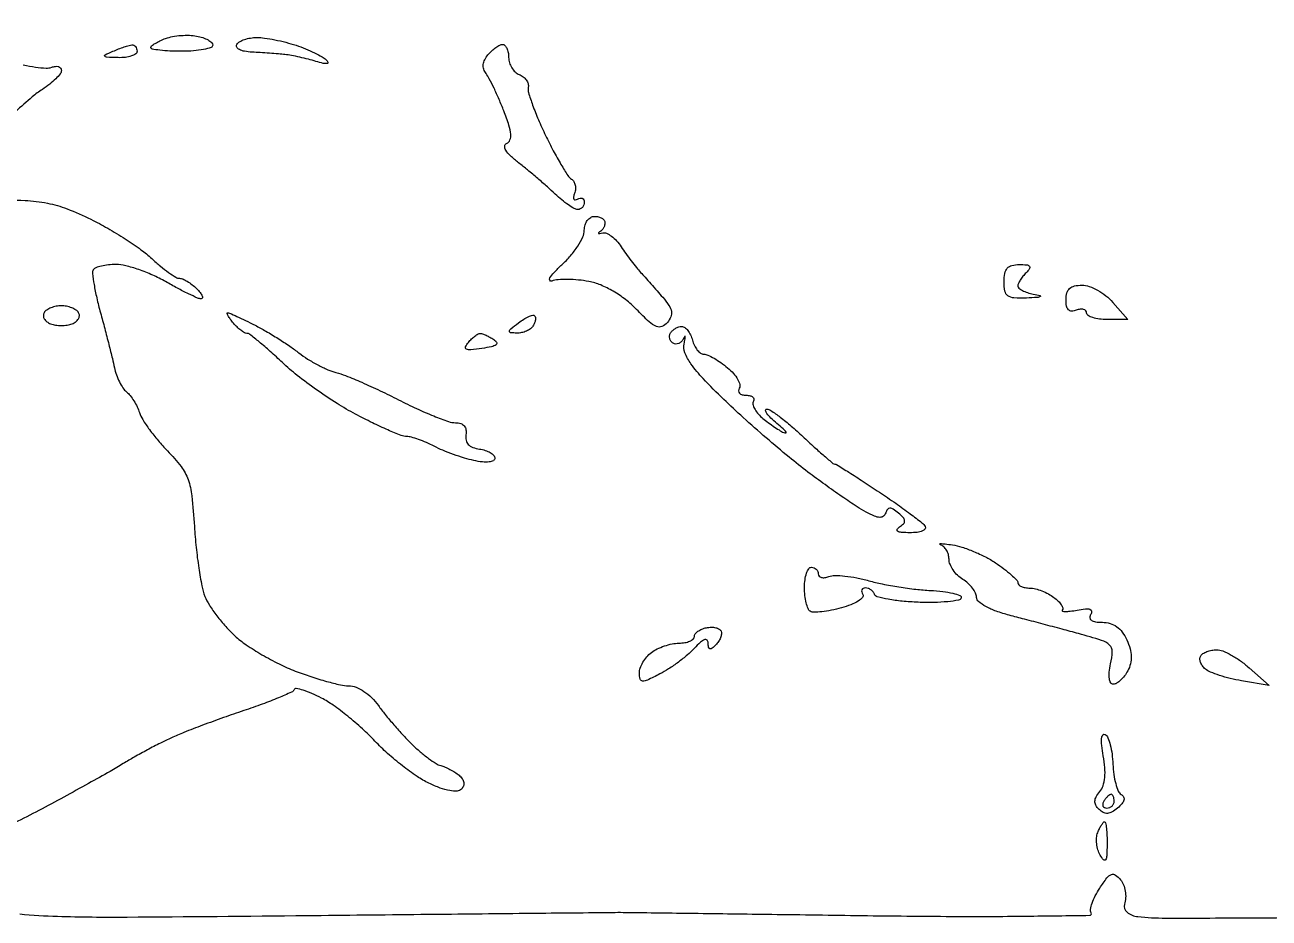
# Model space of a CAD drawing. Extents: x 0 to 102, y 0 to 135.
# Drawn here: x 35.25 to 50.55, y 0 to 10.98 of the extents above; entities that cross this region are included whole.
import ezdxf

# ---------------------------------------------------------------- set-up
doc = ezdxf.new("R2010")
doc.units = 0
doc.header["$MEASUREMENT"] = 0

msp = doc.modelspace()

# ---------------------------------------------------------------- linework, layer by layer
for points in [[(35.192047, 0.050929, 0.016038), (35.654135, 0.022517, 0.009133), (36.509227, 0.01305, 0.000765), (38.721393, 0.03235, -0.000006), (40.12148, 0.046691, -0.000009), (41.328361, 0.059018, -0.000002), (42.381032, 0.069746, -0.000306), (42.5115, 0.070995, -0.005392), (42.639639, 0.070762, -0.000065), (43.471969, 0.060163, -0.000195), (44.43413, 0.047409, -0.000128), (45.543581, 0.031988, 0.002318), (46.648561, 0.021471, 0.004101), (47.560212, 0.024498, 0.000819), (48.345114, 0.034829, 0.582421), (48.361348, 0.064459, -0.187366), (48.353423, 0.107246, -0.037298), (48.373932, 0.183766, -0.03478), (48.412908, 0.274445, -0.026278), (48.467538, 0.368105, -0.016312), (48.555901, 0.493677, -0.135133), (48.610616, 0.535821, -0.25536), (48.66122, 0.530113, -0.066525), (48.723511, 0.472637, -0.080114), (48.759782, 0.411132, -0.053251), (48.781395, 0.331979, -0.05199), (48.786146, 0.247621, -0.065018), (48.772315, 0.170506, 0.313927), (48.802979, 0.071739, 0.140193), (48.935751, 0.018273, 0.026082), (49.275588, 0.000552, 0.001364), (50.367637, 0.003587, 0.002408), (51.244972, 0.012645, 0.015326)], [(35.233479, 10.492704, 0.020629), (35.384909, 10.465037, 0.020049), (35.513271, 10.452241, 0.106823), (35.582515, 10.462959, -0.061935), (35.627936, 10.474204, -0.108353), (35.666336, 10.470472, -0.150914), (35.691569, 10.45275, -0.166235), (35.7012, 10.424581, -0.166225), (35.686939, 10.38287, -0.03115), (35.632859, 10.321354, -0.030296), (35.557626, 10.254461, -0.02366), (35.46855, 10.191017, 0.033585), (35.344014, 10.098539, 0.006775), (35.136495, 9.91674, 0.007124)], [(34.834045, 8.837251, -0.011192), (35.254345, 8.825882, -0.036644), (35.530054, 8.791888, -0.043705), (35.771318, 8.721651, -0.02153), (36.064107, 8.593107, -0.016125), (36.270645, 8.483209, -0.012849), (36.486229, 8.351939, -0.013048), (36.679752, 8.219904, -0.031645), (36.813304, 8.110106, 0.014525), (36.918609, 8.017315, 0.018901), (37.020496, 7.938977, 0.016786), (37.108611, 7.880729, 0.138508), (37.15439, 7.8678, -0.104906), (37.194362, 7.85932, -0.032122), (37.249364, 7.830523, -0.030578), (37.3084, 7.789466, -0.029155), (37.362986, 7.7409, -0.025478), (37.40699, 7.692167, -0.063997), (37.432195, 7.651576, -0.164385), (37.43478, 7.626327, -0.354191), (37.420393, 7.615019, -0.101994), (37.376765, 7.624681, -0.007227), (37.263159, 7.677568, -0.009958), (37.128807, 7.745824, -0.007339), (36.982715, 7.826519, 0.024645), (36.824124, 7.907087, 0.021923), (36.652133, 7.975171, 0.022518), (36.491919, 8.022643, 0.060834), (36.374357, 8.037, 0.025015), (36.27947, 8.03225, 0.031803), (36.192974, 8.017969, 0.033218), (36.124632, 7.997305, 0.165792), (36.094146, 7.972214, 0.1699), (36.083994, 7.926166, 0.01131), (36.103467, 7.79017, 0.015295), (36.135981, 7.625918, 0.010792), (36.182102, 7.443464, -0.002581), (36.234314, 7.250321, -0.002465), (36.285353, 7.053661, -0.002442), (36.328718, 6.879558, -0.008806), (36.353854, 6.768, 0.034764), (36.378316, 6.680799, 0.030392), (36.415536, 6.593681, 0.031611), (36.459072, 6.51899, 0.074832), (36.502394, 6.471575, -0.055926), (36.546463, 6.426847, -0.027544), (36.59234, 6.361368, -0.026929), (36.632992, 6.28735, -0.035281), (36.661449, 6.215658, 0.06413), (36.701169, 6.130276, 0.017381), (36.785289, 6.006858, 0.017293), (36.891404, 5.872255, 0.017165), (37.00682, 5.744964, -0.029394), (37.172568, 5.552934, -0.078158), (37.25874, 5.394179, -0.058649), (37.304967, 5.191398, -0.011377), (37.336618, 4.816481, 0.01089), (37.358121, 4.558767, 0.011164), (37.390696, 4.304365, 0.010969), (37.428693, 4.085135, 0.045285), (37.466373, 3.956077, 0.048214), (37.520669, 3.849432, 0.020646), (37.612179, 3.718099, 0.0202), (37.72197, 3.585139, 0.025076), (37.834865, 3.471197, 0.03596), (37.974159, 3.361298, 0.017121), (38.167485, 3.239592, 0.016873), (38.379145, 3.12564, 0.02297), (38.5776, 3.038393, 0.012143), (38.769832, 2.969531, 0.012638), (38.962653, 2.911061, 0.012405), (39.131611, 2.868936, 0.052591), (39.235019, 2.857049, -0.092281), (39.324029, 2.839616, -0.052746), (39.421341, 2.788603, -0.047857), (39.516292, 2.71121, -0.043153), (39.598483, 2.614619, 0.015581), (39.681386, 2.50555, 0.008288), (39.79035, 2.37557, 0.008241), (39.906196, 2.246311, 0.012678), (40.011037, 2.138744, 0.016034), (40.111757, 2.046627, 0.017743), (40.214919, 1.964348, 0.017373), (40.307367, 1.900687, 0.081901), (40.366383, 1.875397, -0.040709), (40.417983, 1.858137, -0.021228), (40.479194, 1.828823, -0.020966), (40.539838, 1.79321, -0.02996), (40.590145, 1.756312, -0.06344), (40.630532, 1.713079, -0.112748), (40.649421, 1.668415, -0.133276), (40.645547, 1.625218, -0.108162), (40.620368, 1.585928, -0.186335), (40.566826, 1.562213, -0.057017), (40.476927, 1.568101, -0.04329), (40.360132, 1.599902, -0.022679), (40.221145, 1.658291, -0.037869), (40.074179, 1.742197, -0.01696), (39.894041, 1.873094, -0.016677), (39.712062, 2.025025, -0.021747), (39.556712, 2.176417, 0.019479), (39.401964, 2.328595, 0.014932), (39.221789, 2.4829, 0.01517), (39.044257, 2.617304, 0.034251), (38.900471, 2.705301, 0.017368), (38.779073, 2.763344, 0.028712), (38.672519, 2.802705, 0.028662), (38.589411, 2.822966, 0.344675), (38.562071, 2.808662, -0.184162), (38.531626, 2.778446, -0.005881), (38.369205, 2.708697, -0.01066), (38.171973, 2.63162, -0.007115), (37.9431, 2.551432, 0.004814), (37.694658, 2.46567, 0.004277), (37.437879, 2.37177, 0.004296), (37.208271, 2.283315, 0.013151), (37.0548, 2.217955, 0.010215), (36.92006, 2.152977, 0.00571), (36.7587, 2.068727, 0.005694), (36.597452, 1.979796, 0.009213), (36.4626, 1.900091, -0.009024), (36.301298, 1.804671, -0.002287), (36.035841, 1.655637, -0.002332), (35.730972, 1.488161, -0.002356), (35.425602, 1.324118, -0.008694), (35.129549, 1.173414, -0.011275)]]:
    msp.add_lwpolyline(points, format="xyb")
for points in [[(36.56835, 10.738254, -0.135953), (36.592526, 10.733934, -0.111693), (36.613162, 10.717602, -0.095702), (36.627028, 10.691478, -0.074428), (36.6318, 10.6596, -0.24567), (36.615062, 10.627591, -0.070412), (36.563459, 10.601598, -0.053373), (36.488265, 10.584833, -0.034583), (36.39915, 10.580946, -0.004372), (36.258273, 10.58578, -0.215481), (36.233891, 10.598088, -0.485414), (36.237865, 10.61545, -0.009027), (36.3357, 10.6596, -0.009594), (36.405132, 10.68787, -0.010367), (36.473836, 10.712697, -0.009939), (36.533518, 10.73156, -0.048242)], [(37.364358, 10.846933, -0.034339), (37.440184, 10.826962, -0.047732), (37.504225, 10.798242, -0.057484), (37.548693, 10.765696, -0.209002), (37.5624, 10.734338, -0.324421), (37.54126, 10.705186, -0.030538), (37.450569, 10.681554, -0.029993), (37.327628, 10.664995, -0.01848), (37.1817, 10.6596, -0.011101), (37.035739, 10.662841, -0.018333), (36.912831, 10.672826, -0.012715), (36.816071, 10.686773, -0.365655), (36.801, 10.704626, -0.229597), (36.811361, 10.726, -0.028919), (36.854656, 10.756274, -0.029249), (36.913687, 10.78806, -0.020287), (36.983658, 10.817222, -0.043131), (37.067977, 10.840386, -0.026009), (37.170835, 10.853822, -0.025936), (37.275225, 10.856539, -0.040785)], [(38.104669, 10.8288, -0.035038), (38.199054, 10.822178, -0.014254), (38.326073, 10.800557, -0.014021), (38.461816, 10.769468, -0.017368), (38.586126, 10.732654, -0.015265), (38.702424, 10.689782, -0.01599), (38.814076, 10.640498, -0.015842), (38.907487, 10.591945, -0.06564), (38.9583, 10.553945, -0.11715), (38.976878, 10.524596, -0.470473), (38.967283, 10.508889, -0.095665), (38.921377, 10.511086, -0.014142), (38.8314, 10.535685, 0.011651), (38.738067, 10.561701, 0.008276), (38.632326, 10.586682, 0.00836), (38.530545, 10.607178, 0.017532), (38.4507, 10.618996, 0.006706), (38.369132, 10.627054, 0.002981), (38.261395, 10.635594, 0.00295), (38.147216, 10.643282, 0.003983), (38.043857, 10.648803, -0.033218), (37.954231, 10.658867, -0.074408), (37.889507, 10.680803, -0.143183), (37.858048, 10.710687, -0.276811), (37.8585, 10.7442, -0.125283), (37.892158, 10.776704, -0.046951), (37.95238, 10.803949, -0.042807), (38.02662, 10.822547, -0.039996)], [(41.125959, 10.7442, -0.203012), (41.154332, 10.732185, -0.084084), (41.178392, 10.697156, -0.064235), (41.194745, 10.645356, -0.044404), (41.2002, 10.584051, 0.074847), (41.209981, 10.519075, 0.064508), (41.238643, 10.456194, 0.06685), (41.281033, 10.404834, 0.095509), (41.331069, 10.373684, -0.072817), (41.379519, 10.346469, -0.07577), (41.417384, 10.30682, -0.082951), (41.439173, 10.261202, -0.118631), (41.441135, 10.216582, 0.122851), (41.444588, 10.150543, 0.012164), (41.495086, 9.998698, 0.014758), (41.566035, 9.818398, 0.011194), (41.65401, 9.62494, 0.009242), (41.749714, 9.435442, 0.012304), (41.844021, 9.267142, 0.009627), (41.928209, 9.131241, 0.111294), (41.972712, 9.087633, -0.120173), (42.001627, 9.058287, -0.081617), (42.018924, 9.014467, -0.074178), (42.022261, 8.963197, -0.070948), (42.010637, 8.912349, 0.041869), (41.997704, 8.867831, 0.170102), (42.001526, 8.840297, 0.316285), (42.018821, 8.831223, 0.10643), (42.047169, 8.841299, -0.083829), (42.079119, 8.854295, -0.162559), (42.106233, 8.851485, -0.18139), (42.124268, 8.833484, -0.107279), (42.1308, 8.803393, -0.088926), (42.124668, 8.769186, -0.094981), (42.107078, 8.740118, -0.099919), (42.080853, 8.720671, -0.110162), (42.050045, 8.7138, -0.128184), (42.00697, 8.725028, -0.022218), (41.934794, 8.769715, -0.022884), (41.852901, 8.831273, -0.018725), (41.771101, 8.90415, 0.009285), (41.677302, 8.990948, 0.004887), (41.557749, 9.095447, 0.00486), (41.433182, 9.200116, 0.007462), (41.323106, 9.288074, -0.022337), (41.222553, 9.373444, -0.067533), (41.165671, 9.442736, -0.152437), (41.152784, 9.493215, -0.28331), (41.175957, 9.526743, 0.196431), (41.216546, 9.568688, 0.117407), (41.226884, 9.638358, 0.057257), (41.204389, 9.748862, 0.013745), (41.141415, 9.925369, 0.008974), (41.082904, 10.068471, 0.009611), (41.020559, 10.206114, 0.009234), (40.96261, 10.322201, 0.043915), (40.92265, 10.38465, -0.086658), (40.894246, 10.438664, -0.103611), (40.888245, 10.495737, -0.092243), (40.905796, 10.555486, -0.055823), (40.9464, 10.6173, -0.031583), (40.992178, 10.665865, -0.034151), (41.042589, 10.706923, -0.036411), (41.090267, 10.735661, -0.117955)], [(42.2577, 8.6292, -0.059205), (42.306231, 8.623433, -0.078159), (42.347323, 8.60642, -0.096605), (42.374846, 8.58123, -0.160616), (42.3846, 8.55165, -0.072519), (42.379891, 8.519354, -0.05554), (42.365962, 8.486457, -0.056302), (42.345425, 8.457931, -0.081279), (42.32115, 8.438616, 0.050923), (42.304278, 8.426781, 0.579827), (42.305527, 8.420408, 0.125484), (42.321486, 8.419181, 0.014407), (42.357065, 8.42646, -0.165946), (42.404159, 8.421817, -0.054893), (42.464683, 8.385795, -0.047572), (42.527785, 8.32799, -0.038538), (42.583888, 8.255265, 0.009916), (42.640845, 8.171987, 0.007443), (42.70668, 8.082558, 0.007531), (42.771172, 8.000235, 0.0171), (42.822923, 7.940487, -0.0041), (42.876853, 7.881399, -0.001711), (42.948644, 7.800882, -0.001693), (43.024906, 7.714169, -0.002193), (43.094226, 7.634104, -0.027474), (43.171496, 7.533355, -0.104571), (43.201534, 7.460478, -0.146112), (43.194512, 7.395479, -0.07387), (43.151402, 7.324409, -0.117994), (43.085073, 7.274697, -0.205436), (43.017459, 7.274492, -0.087443), (42.928845, 7.332124, -0.012239), (42.772202, 7.485716, 0.03447), (42.638014, 7.606077, 0.033116), (42.48682, 7.70863, 0.034645), (42.33193, 7.785474, 0.051503), (42.186914, 7.82849, 0.022227), (42.05784, 7.846811, 0.02104), (41.92526, 7.854041, 0.021536), (41.807521, 7.85043, 0.066112), (41.729587, 7.834165, -0.353576), (41.705175, 7.842853, -0.284853), (41.705343, 7.871668, -0.051379), (41.759393, 7.940806, -0.015074), (41.85585, 8.035176, 0.030447), (41.961074, 8.144651, 0.03227), (42.050033, 8.264079, 0.034126), (42.112349, 8.376149, 0.110254), (42.1308, 8.458807, -0.071341), (42.140228, 8.524547, -0.089048), (42.167701, 8.579651, -0.102755), (42.208859, 8.616179, -0.131012)], [(47.47752, 8.037, -0.02009), (47.57009, 8.033279, -0.201593), (47.603715, 8.01585, -0.338229), (47.604958, 7.986584, -0.043912), (47.56212, 7.93548, 0.027642), (47.523266, 7.892074, 0.029682), (47.490421, 7.845629, 0.031049), (47.467302, 7.802708, 0.108424), (47.4606, 7.772164, 0.227654), (47.473212, 7.745899, 0.049562), (47.516515, 7.717751, 0.042326), (47.57805, 7.692259, 0.029477), (47.65095, 7.673705, -0.014773), (47.733138, 7.655341, -0.674817), (47.734832, 7.642795, -0.114822), (47.699712, 7.63235, -0.004641), (47.56635, 7.625521, -0.02363), (47.412722, 7.626347, -0.145057), (47.338893, 7.652523, -0.191135), (47.302149, 7.71058, -0.046667), (47.2914, 7.8255, -0.044918), (47.300704, 7.92886, -0.136362), (47.331162, 7.991816, -0.15251), (47.387275, 8.025946, -0.061017)], [(48.249044, 7.7832, -0.085071), (48.337488, 7.768042, -0.042089), (48.44166, 7.721072, -0.040162), (48.544324, 7.652629, -0.046736), (48.629184, 7.5717), (48.813081, 7.3602), (48.559841, 7.3602, -0.030682), (48.462823, 7.366159, -0.047602), (48.380989, 7.384271, -0.060684), (48.32413, 7.410636, -0.259449), (48.3066, 7.442145, 0.184534), (48.296238, 7.469266, 0.147206), (48.269323, 7.485714, 0.100118), (48.228291, 7.488042, 0.055937), (48.1797, 7.475394, -0.089917), (48.122867, 7.464637, -0.20361), (48.083229, 7.481117, -0.150258), (48.059826, 7.526428, -0.044649), (48.0528, 7.604949, -0.066103), (48.063861, 7.688248, -0.143314), (48.097235, 7.742839, -0.132397), (48.156879, 7.773447, -0.052765)], [(35.7012, 7.5294, 0.048595), (35.636392, 7.523086, 0.047061), (35.573287, 7.504373, 0.050865), (35.520968, 7.47687, 0.108322), (35.489331, 7.444202, 0.148943), (35.479723, 7.407772, 0.123594), (35.490995, 7.369123, 0.099723), (35.522313, 7.334023, 0.069381), (35.568938, 7.308251, 0.055611), (35.629242, 7.292512, 0.036064), (35.7012, 7.287315, 0.036064), (35.773158, 7.292512, 0.055611), (35.833462, 7.308251, 0.069381), (35.880087, 7.334023, 0.099723), (35.911405, 7.369123, 0.123594), (35.922677, 7.407772, 0.148943), (35.913069, 7.444202, 0.108322), (35.881432, 7.47687, 0.050865), (35.829113, 7.504373, 0.047061), (35.766008, 7.523086, 0.048595)], [(37.745653, 7.4448, -0.104292), (37.769339, 7.439805, -0.003327), (37.859282, 7.399389, -0.006306), (37.96494, 7.349442, -0.00432), (38.083647, 7.290208, -0.013867), (38.216931, 7.217531, -0.008984), (38.367126, 7.126494, -0.009033), (38.510741, 7.032208, -0.016878), (38.622881, 6.94997, 0.025969), (38.729256, 6.874893, 0.01925), (38.853867, 6.802854, 0.019566), (38.977102, 6.743849, 0.0409), (39.077796, 6.709846, -0.034519), (39.19629, 6.671507, -0.007564), (39.39393, 6.58863, -0.007841), (39.620016, 6.485525, -0.007457), (39.8466, 6.373697, 0.01022), (40.068269, 6.265814, 0.012563), (40.279546, 6.174646, 0.011031), (40.459421, 6.106901, 0.084048), (40.548259, 6.091613, -0.077272), (40.611125, 6.081664, -0.138972), (40.654257, 6.052948, -0.140216), (40.675673, 6.006083, -0.079258), (40.675159, 5.94315, 0.095489), (40.67675, 5.876964, 0.136537), (40.704026, 5.825311, 0.114034), (40.758631, 5.789029, 0.05463), (40.84065, 5.768066, -0.041719), (40.913507, 5.751432, -0.056515), (40.975085, 5.723876, -0.069941), (41.017185, 5.690293, -0.191751), (41.031, 5.655594, -0.281111), (41.012388, 5.625106, -0.091623), (40.959721, 5.60928, -0.055875), (40.877516, 5.609482, -0.025532), (40.771501, 5.627152, -0.020152), (40.655665, 5.657533, -0.012316), (40.521563, 5.702186, -0.012339), (40.390697, 5.753056, -0.021368), (40.285051, 5.802552, 0.017682), (40.190061, 5.847913, 0.017812), (40.092332, 5.886329, 0.017932), (40.004991, 5.913639, 0.065712), (39.947683, 5.921479, -0.093852), (39.879643, 5.934697, -0.008246), (39.716979, 6.002613, -0.010575), (39.524539, 6.091609, -0.008035), (39.317361, 6.19695, -0.019446), (39.09069, 6.328346, -0.012623), (38.838887, 6.496751, -0.012696), (38.601015, 6.673898, -0.023442), (38.418593, 6.83145, 0.007261), (38.269135, 6.96922, 0.010706), (38.133658, 7.085382, 0.00625), (38.017536, 7.178308, 0.167126), (37.980624, 7.191, -0.134118), (37.951061, 7.199075, -0.031012), (37.907943, 7.228277, -0.029861), (37.860859, 7.269324, -0.025347), (37.8162, 7.3179, -0.015293), (37.778218, 7.366624, -0.031054), (37.752033, 7.407523, -0.046481), (37.73943, 7.436168, -0.511867)], [(41.519746, 7.407254, -0.171177), (41.529433, 7.38701, -0.066195), (41.528647, 7.355468, -0.055399), (41.518474, 7.318398, -0.043797), (41.499779, 7.281229, -0.096951), (41.467971, 7.246871, -0.054023), (41.418372, 7.218295, -0.05103), (41.359815, 7.199358, -0.057465), (41.300957, 7.193691, -0.02447), (41.223853, 7.198921, -0.426116), (41.210166, 7.216982, -0.185352), (41.227067, 7.24625, -0.008225), (41.320924, 7.319716, -0.023083), (41.385986, 7.364373, -0.035169), (41.446575, 7.396307, -0.038539), (41.49595, 7.413645, -0.267646)], [(40.851009, 7.189705, -0.078494), (40.878784, 7.18462, -0.019295), (40.922086, 7.167509, -0.019281), (40.970758, 7.14379, -0.018205), (41.018421, 7.115965, -0.124783), (41.051385, 7.081121, -0.374026), (41.045187, 7.051521, -0.109776), (40.991079, 7.026716, -0.016365), (40.872422, 7.005313, -0.011568), (40.736062, 6.988512, -0.129303), (40.682498, 6.997031, -0.413884), (40.67162, 7.024988, -0.069851), (40.70501, 7.079053, -0.026349), (40.744476, 7.121809, -0.031052), (40.786222, 7.157735, -0.032511), (40.824526, 7.183025, -0.136573)], [(43.328113, 7.2756, -0.162604), (43.364861, 7.263325, -0.066182), (43.402927, 7.225898, -0.055994), (43.436486, 7.171138, -0.045572), (43.459887, 7.1064, 0.049403), (43.483921, 7.041467, 0.057657), (43.519302, 6.986076, 0.066922), (43.560064, 6.947831, 0.148722), (43.600017, 6.934385, -0.099118), (43.649537, 6.922951, -0.023393), (43.725545, 6.884216, -0.023183), (43.810322, 6.83054, -0.021003), (43.892704, 6.767549, -0.037392), (43.964107, 6.698375, -0.052159), (44.015908, 6.626163, -0.06443), (44.042402, 6.561593, -0.206426), (44.035761, 6.516563, 0.141026), (44.026505, 6.483553, 0.191306), (44.038012, 6.455146, 0.137566), (44.070418, 6.435964, 0.065354), (44.1189, 6.4296, -0.053446), (44.168121, 6.424324, -0.115843), (44.202269, 6.40807, -0.188255), (44.216141, 6.384052, -0.17814), (44.210488, 6.356307, 0.188882), (44.203716, 6.319136, 0.06918), (44.2214, 6.267725, 0.05622), (44.258679, 6.211042, 0.041901), (44.311245, 6.157675, 0.01533), (44.376441, 6.105109, 0.011284), (44.451673, 6.050792, 0.011425), (44.525225, 6.002613, 0.024846), (44.5842, 5.969827, 0.153651), (44.607335, 5.966264, 0.567572), (44.611695, 5.976986, 0.048576), (44.574027, 6.017963, 0.010022), (44.4996, 6.081978, -0.019055), (44.424166, 6.149266, -0.045727), (44.375214, 6.205884, -0.112039), (44.359879, 6.24232, -0.459805), (44.373159, 6.258519, -0.156801), (44.423254, 6.243627, -0.012046), (44.538766, 6.160442, -0.015592), (44.673668, 6.051489, -0.011235), (44.817481, 5.922, 0.004217), (44.957527, 5.792298, 0.006544), (45.080753, 5.683005, 0.002458), (45.187792, 5.591458, 0.177486), (45.209231, 5.5836, -0.13984), (45.232191, 5.577051, -0.00129), (45.383782, 5.482361, -0.004246), (45.557655, 5.371059, -0.002717), (45.757824, 5.238958, -0.005716), (45.959049, 5.101234, -0.007854), (46.136549, 4.972537, -0.005339), (46.281854, 4.861219, -0.088434), (46.322358, 4.815958, -0.315868), (46.320633, 4.786417, -0.129163), (46.286752, 4.760998, -0.066703), (46.220942, 4.743945, -0.031459), (46.133143, 4.738895, -0.016873), (46.03182, 4.742869, -0.10877), (45.983034, 4.757407, -0.420868), (45.976763, 4.780268, -0.119698), (46.005254, 4.809813, 0.05392), (46.055673, 4.850007, 0.219757), (46.06904, 4.885802, 0.171123), (46.05161, 4.925449, 0.031237), (45.992331, 4.981249, 0.027921), (45.929551, 5.027689, 0.143762), (45.888607, 5.040154, 0.235998), (45.859002, 5.025722, 0.083178), (45.836233, 4.9828, -0.143208), (45.808102, 4.942225, -0.181776), (45.765154, 4.92797, -0.091176), (45.699087, 4.942815, -0.020891), (45.595356, 4.992239, -0.023931), (45.483851, 5.058213, -0.005298), (45.299733, 5.182217, -0.005495), (45.089851, 5.330256, -0.00527), (44.8803, 5.484922, -0.010784), (44.647978, 5.668202, -0.005655), (44.366583, 5.90561, -0.005622), (44.083525, 6.155562, -0.008591), (43.844278, 6.379247, -0.010408), (43.591489, 6.634264, -0.0351), (43.442138, 6.815214, -0.056698), (43.36563, 6.953097, -0.158613), (43.357047, 7.061945, 0.009283), (43.370644, 7.123517, 0.078744), (43.371819, 7.151745, 0.690042), (43.364681, 7.153547, 0.045023), (43.349493, 7.127023, -0.078649), (43.32493, 7.090098, -0.100958), (43.291933, 7.066262, -0.115588), (43.255798, 7.059155, -0.130131), (43.221994, 7.069419, -0.099038), (43.195654, 7.094006, -0.097945), (43.180672, 7.126928, -0.097945), (43.17935, 7.163074, -0.099038), (43.191913, 7.196846, -0.070641), (43.217014, 7.226975, -0.052767), (43.251999, 7.252466, -0.053349), (43.291027, 7.269785, -0.077922)], [(46.6569, 4.589461, -0.041474), (46.77375, 4.562238, -0.020539), (46.916743, 4.509578, -0.020229), (47.061465, 4.442436, -0.027861), (47.185072, 4.369922, -0.014853), (47.290215, 4.295499, -0.020893), (47.379017, 4.222589, -0.017779), (47.446047, 4.158269, -0.192672), (47.460022, 4.12425, 0.211906), (47.471153, 4.099769, 0.077083), (47.50392, 4.078648, 0.059361), (47.551926, 4.063792, 0.040862), (47.60865, 4.058109, -0.057501), (47.675938, 4.049104, -0.030366), (47.756314, 4.023478, -0.029769), (47.836408, 3.986855, -0.040291), (47.903435, 3.943994, -0.031813), (47.956484, 3.898114, -0.052401), (47.994167, 3.852401, -0.072333), (48.012473, 3.813547, -0.277103), (48.006257, 3.788657, 0.556009), (48.009256, 3.775817, 0.081072), (48.041925, 3.77039, 0.033812), (48.105088, 3.774487, 0.014131), (48.189346, 3.788138, -0.02), (48.291275, 3.803427, -0.105017), (48.347321, 3.797783, -0.307687), (48.366167, 3.773707, -0.156446), (48.356481, 3.734666, 0.156879), (48.34645, 3.694088, 0.230637), (48.364452, 3.662807, 0.1159), (48.415201, 3.643445, 0.033436), (48.499528, 3.6378, -0.072335), (48.594429, 3.623998, -0.08359), (48.676408, 3.583827, -0.077659), (48.745136, 3.516186, -0.052757), (48.80101, 3.421465, -0.037229), (48.840982, 3.313006, -0.062791), (48.85576, 3.217339, -0.069947), (48.845783, 3.128489, -0.060049), (48.811613, 3.040765, -0.038589), (48.771429, 2.977871, -0.043721), (48.723535, 2.924682, -0.048649), (48.675379, 2.887836, -0.139878), (48.635302, 2.8764, -0.263093), (48.60328, 2.894503, -0.102464), (48.585835, 2.944207, -0.060709), (48.584886, 3.023056, -0.026751), (48.601809, 3.126142, 0.046045), (48.620848, 3.278672, 0.215102), (48.587872, 3.358532, 0.113654), (48.490782, 3.415303, 0.009297), (48.206681, 3.498287, 0.000862), (48.005178, 3.552727, 0.000551), (47.770838, 3.615329, 0.000553), (47.541057, 3.676169, 0.001034), (47.35485, 3.72484, -0.023395), (47.195798, 3.774106, -0.038136), (47.067058, 3.832123, -0.045021), (46.978096, 3.891637, -0.226563), (46.953, 3.944178, 0.114849), (46.940961, 3.995898, 0.049125), (46.903297, 4.056569, 0.045114), (46.848531, 4.116081, 0.04465), (46.7838, 4.165033, -0.054609), (46.719078, 4.216032, -0.049089), (46.664302, 4.281563, -0.052134), (46.626904, 4.351015, -0.097755), (46.6146, 4.413347, 0.068805), (46.606695, 4.470524, 0.065391), (46.583536, 4.524488, 0.070069), (46.549281, 4.567206, 0.108433), (46.50885, 4.591385, -0.313419), (46.502852, 4.599435, -0.427737), (46.508718, 4.605419, -0.026552), (46.565344, 4.601671, -0.006701)], [(44.9226, 4.3146, -0.095827), (44.954891, 4.308354, -0.097132), (44.982349, 4.290529, -0.098664), (45.000732, 4.263925, -0.102345), (45.0072, 4.232655, 0.189336), (45.017813, 4.205633, 0.145958), (45.045337, 4.189416, 0.098074), (45.08731, 4.18744, 0.054537), (45.137028, 4.20053, -0.095615), (45.209929, 4.213476, -0.022252), (45.334633, 4.206061, -0.022162), (45.479855, 4.184379, -0.02012), (45.627414, 4.1494, 0.018558), (45.794237, 4.109303, 0.010456), (45.999185, 4.072462, 0.010425), (46.207846, 4.043887, 0.016781), (46.386701, 4.029244, -0.017499), (46.538037, 4.016635, -0.030538), (46.661851, 3.99421, -0.033613), (46.749111, 3.966505, -0.390195), (46.763465, 3.93695, -0.28546), (46.731827, 3.909048, -0.016716), (46.598845, 3.891234, -0.021199), (46.430029, 3.881542, -0.013631), (46.2339, 3.883955, -0.014214), (46.037353, 3.897339, -0.021337), (45.867124, 3.921169, -0.017298), (45.733039, 3.950638, -0.248556), (45.6981, 3.982424, 0.085045), (45.681143, 4.012383, 0.067642), (45.653937, 4.037777, 0.067814), (45.621019, 4.054934, 0.086478), (45.587357, 4.0608, 0.112962), (45.559829, 4.0545, 0.184251), (45.54359, 4.037293, 0.158019), (45.541548, 4.011363, 0.079845), (45.554273, 3.980774, -0.3334), (45.550945, 3.943923, -0.068188), (45.497707, 3.898993, -0.047328), (45.408142, 3.853473, -0.026562), (45.292255, 3.814746, -0.017597), (45.167762, 3.785044, -0.022519), (45.051304, 3.766967, -0.021231), (44.954836, 3.760543, -0.145417), (44.909389, 3.772865, -0.160765), (44.881777, 3.805753, -0.035157), (44.858971, 3.877112, -0.033198), (44.84324, 3.967304, -0.026583), (44.838, 4.065793, -0.032276), (44.844159, 4.161103, -0.049716), (44.862851, 4.241513, -0.064068), (44.890105, 4.297119, -0.251914)], [(43.811167, 3.527685, -0.128243), (43.816062, 3.492527, -0.061158), (43.805179, 3.447853, -0.054698), (43.781439, 3.401162, -0.051475), (43.747717, 3.359678, -0.02957), (43.701855, 3.318941, -0.231609), (43.67475, 3.313108, -0.297117), (43.658095, 3.330988, -0.043108), (43.6536, 3.383032, 0.185698), (43.640122, 3.418071, 0.311357), (43.610672, 3.42505, 0.093599), (43.558869, 3.39274, 0.019118), (43.481946, 3.316256, -0.0294), (43.398147, 3.236291, -0.016076), (43.286883, 3.14795, -0.015973), (43.167702, 3.06519, -0.024447), (43.058946, 3.002031, -0.008701), (42.906463, 2.926512, -0.122067), (42.846969, 2.914482, -0.330272), (42.816969, 2.938812, -0.062934), (42.8076, 3.012951, -0.08575), (42.818336, 3.07509, -0.046734), (42.85109, 3.145472, -0.044761), (42.899006, 3.212814, -0.053451), (42.95565, 3.266233, -0.049628), (43.026187, 3.309492, -0.0308), (43.116126, 3.346396, -0.030729), (43.210361, 3.372107, -0.047731), (43.29405, 3.381309, 0.039261), (43.366936, 3.388079, 0.057968), (43.428485, 3.406239, 0.075726), (43.470439, 3.432185, 0.219884), (43.4844, 3.462397, -0.164184), (43.495281, 3.49464, -0.071664), (43.52789, 3.526692, -0.05986), (43.575808, 3.553755, -0.048059), (43.63245, 3.571184, -0.049217), (43.69136, 3.577339, -0.061202), (43.746019, 3.570942, -0.073343), (43.788506, 3.553717, -0.162864)], [(49.905834, 3.2994, -0.097138), (49.980442, 3.284767, -0.029614), (50.084719, 3.234839, -0.028413), (50.197489, 3.163733, -0.027551), (50.302691, 3.079618), (50.5485, 2.859835), (50.2101, 2.917988, -0.017734), (50.072861, 2.946616, -0.01865), (49.940315, 2.984502, -0.018649), (49.828869, 3.025562, -0.075217), (49.766881, 3.062756, -0.061377), (49.730263, 3.101469, -0.072116), (49.706472, 3.145964, -0.084106), (49.698642, 3.189187, -0.142192), (49.708424, 3.224386, -0.114436), (49.73698, 3.253167, -0.049621), (49.785538, 3.277365, -0.045575), (49.844615, 3.293846, -0.045273)], [(48.534849, 2.257691, -0.161719), (48.567545, 2.218601, -0.030871), (48.596566, 2.129289, -0.030046), (48.61857, 2.016326, -0.023687), (48.629143, 1.89215, 0.025985), (48.640323, 1.767613, 0.032066), (48.664115, 1.653531, 0.033676), (48.69578, 1.563166, 0.154424), (48.731589, 1.521571, -0.136234), (48.760915, 1.489864, -0.184966), (48.765149, 1.451469, -0.115857), (48.741115, 1.406045, -0.040203), (48.687719, 1.353948, -0.042137), (48.618946, 1.306034, -0.112714), (48.562227, 1.288502, -0.138159), (48.510737, 1.2989, -0.078046), (48.45888, 1.33668, -0.071218), (48.420451, 1.38795, -0.135943), (48.408764, 1.437692, -0.117709), (48.423824, 1.491316, -0.04618), (48.467502, 1.555102, 0.094925), (48.507909, 1.628464, 0.053649), (48.528843, 1.728167, 0.044088), (48.530272, 1.85084, 0.02725), (48.511427, 1.993917, -0.016099), (48.491261, 2.124477, -0.052452), (48.489841, 2.211852, -0.146579), (48.506125, 2.252665, -0.380301)], [(48.607693, 1.5228, 0.151918), (48.589865, 1.517255, 0.038439), (48.565986, 1.497949, 0.035638), (48.540857, 1.470583, 0.029505), (48.5181, 1.4382, 0.082592), (48.504859, 1.405874, 0.161196), (48.507491, 1.378451, 0.182303), (48.525379, 1.360223, 0.108972), (48.555407, 1.3536, 0.093332), (48.589607, 1.36004, 0.09642), (48.618682, 1.378451, 0.099167), (48.638142, 1.40592, 0.105053), (48.645, 1.4382, 0.042167), (48.642264, 1.470589, 0.061769), (48.634041, 1.497949, 0.081139), (48.621959, 1.516501, 0.210953)], [(48.527151, 1.1844, -0.366875), (48.540221, 1.173319, -0.013294), (48.549877, 1.103633, -0.018768), (48.556421, 1.014867, -0.011351), (48.557827, 0.90945, -0.008622), (48.554, 0.765604, -0.130597), (48.539201, 0.718358, -0.504855), (48.514837, 0.71659, -0.045008), (48.473093, 0.775279, -0.059672), (48.445446, 0.839047, -0.044724), (48.430189, 0.914117, -0.045608), (48.428704, 0.98856, -0.073938), (48.442416, 1.050229, -0.020203), (48.46456, 1.101625, -0.029029), (48.488545, 1.144987, -0.02861), (48.511282, 1.176802, -0.22706)]]:
    msp.add_lwpolyline(points, format="xyb", close=True)

doc.saveas('drawing.dxf')
